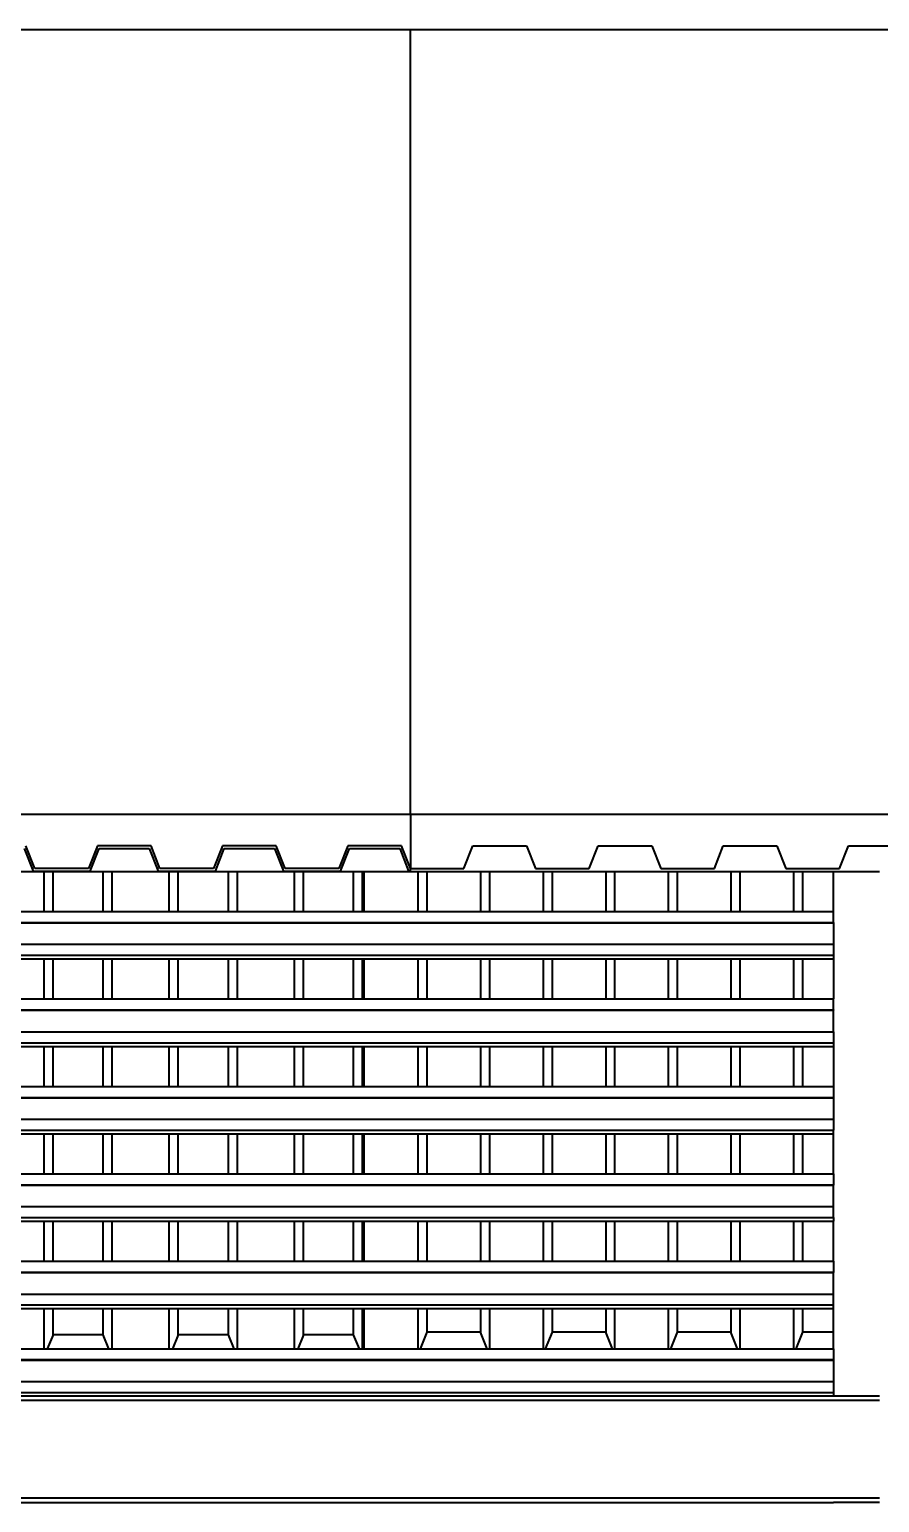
# Model space of a CAD drawing. Header units: metres. Extents: x 78 to 178, y -74 to 157.
# Drawn here: x 119.44 to 121.358, y -51.877 to -48.553 of the extents above; entities that cross this region are included whole.
import ezdxf

# ---------------------------------------------------------------- set-up
doc = ezdxf.new("R2010")
doc.units = ezdxf.units.M
doc.layers.add('Cortes', color=7, linetype='Continuous', lineweight=40)

msp = doc.modelspace()

# ---------------------------------------------------------------- linework, layer by layer
at = {"layer": 'Cortes'}
for p, q in [((118.07741, -48.55302), (119.9308, -48.55302)), ((119.9308, -48.55302), (120.19549, -48.55302)), ((120.19549, -48.55302), (120.54741, -48.55302)), ((120.29939, -50.32441), (120.29939, -48.55302)), ((120.54741, -48.55302), (122.06741, -48.55302)), ((120.29939, -50.32441), (117.60638, -50.32441)), ((123.40595, -50.32441), (120.29939, -50.32441)), ((120.29939, -50.32441), (120.29939, -50.44606)), ((119.42807, -50.40118), (119.44824, -50.45187)), ((119.45215, -50.44606), (119.43198, -50.39537)), ((119.59336, -50.39537), (119.57319, -50.44606)), ((119.5771, -50.45187), (119.59727, -50.40118)), ((119.71439, -50.39537), (119.59336, -50.39537)), ((119.59727, -50.40118), (119.71048, -50.40118)), ((119.71048, -50.40118), (119.73066, -50.45187)), ((119.73457, -50.44606), (119.71439, -50.39537)), ((119.87577, -50.39537), (119.8556, -50.44606)), ((119.85951, -50.45187), (119.87968, -50.40118)), ((119.99681, -50.39537), (119.87577, -50.39537)), ((119.87968, -50.40118), (119.9929, -50.40118)), ((119.9929, -50.40118), (120.01307, -50.45187)), ((120.01698, -50.44606), (119.99681, -50.39537)), ((120.15819, -50.39537), (120.13801, -50.44606)), ((120.14192, -50.45187), (120.1621, -50.40118)), ((120.27922, -50.39537), (120.15819, -50.39537)), ((120.1621, -50.40118), (120.27531, -50.40118)), ((120.27531, -50.40118), (120.29548, -50.45187)), ((120.29939, -50.44606), (120.27922, -50.39537)), ((120.42043, -50.44606), (120.4406, -50.39537)), ((120.4406, -50.39537), (120.56164, -50.39537)), ((120.56164, -50.39537), (120.58181, -50.44606)), ((120.70284, -50.44606), (120.72301, -50.39537)), ((120.72301, -50.39537), (120.84405, -50.39537)), ((120.84405, -50.39537), (120.86422, -50.44606)), ((120.98526, -50.44606), (121.00543, -50.39537)), ((121.00543, -50.39537), (121.12646, -50.39537)), ((121.12646, -50.39537), (121.14664, -50.44606)), ((121.26767, -50.44606), (121.28784, -50.39537)), ((121.28784, -50.39537), (121.40888, -50.39537)), ((119.34434, -50.45284), (119.47319, -50.45284)), ((119.44824, -50.45187), (119.5771, -50.45187)), ((119.57319, -50.44606), (119.45215, -50.44606)), ((119.47319, -50.54326), (119.47319, -50.45284)), ((119.47319, -50.45284), (119.49336, -50.45284)), ((119.49336, -50.54326), (119.49336, -50.45284)), ((119.49336, -50.45284), (119.60658, -50.45284)), ((119.60658, -50.54326), (119.60658, -50.45284)), ((119.60658, -50.45284), (119.62675, -50.45284)), ((119.62675, -50.54326), (119.62675, -50.45284)), ((119.62675, -50.45284), (119.75561, -50.45284)), ((119.73066, -50.45187), (119.85951, -50.45187)), ((119.8556, -50.44606), (119.73457, -50.44606)), ((119.75561, -50.54326), (119.75561, -50.45284)), ((119.75561, -50.45284), (119.77578, -50.45284)), ((119.77578, -50.54326), (119.77578, -50.45284)), ((119.77578, -50.45284), (119.88899, -50.45284)), ((119.88899, -50.54326), (119.88899, -50.45284)), ((119.88899, -50.45284), (119.90917, -50.45284)), ((119.90917, -50.54326), (119.90917, -50.45284)), ((119.90917, -50.45284), (120.03802, -50.45284)), ((120.01307, -50.45187), (120.14192, -50.45187)), ((120.13801, -50.44606), (120.01698, -50.44606)), ((120.03802, -50.54326), (120.03802, -50.45284)), ((120.03802, -50.45284), (120.05819, -50.45284)), ((120.05819, -50.54326), (120.05819, -50.45284)), ((120.05819, -50.45284), (120.17141, -50.45284)), ((120.17141, -50.54326), (120.17141, -50.45284)), ((120.17141, -50.45284), (120.19158, -50.45284)), ((120.19158, -50.54326), (120.19158, -50.45284)), ((120.19158, -50.45284), (120.19549, -50.45284)), ((120.19549, -50.54326), (120.19549, -50.45284)), ((120.19549, -50.45284), (120.31652, -50.45284)), ((120.29548, -50.45187), (120.29939, -50.45187)), ((120.29939, -50.44606), (120.42043, -50.44606)), ((120.29939, -50.45187), (120.29939, -50.44606)), ((120.31652, -50.45284), (120.31652, -50.54326)), ((120.31652, -50.45284), (120.3367, -50.45284)), ((120.3367, -50.45284), (120.3367, -50.54326)), ((120.3367, -50.45284), (120.45773, -50.45284)), ((120.45773, -50.45284), (120.45773, -50.54326)), ((120.45773, -50.45284), (120.4779, -50.45284)), ((120.4779, -50.45284), (120.4779, -50.54326)), ((120.4779, -50.45284), (120.59894, -50.45284)), ((120.58181, -50.44606), (120.70284, -50.44606)), ((120.59894, -50.45284), (120.59894, -50.54326)), ((120.59894, -50.45284), (120.61911, -50.45284)), ((120.61911, -50.45284), (120.61911, -50.54326)), ((120.61911, -50.45284), (120.74014, -50.45284)), ((120.74014, -50.45284), (120.74014, -50.54326)), ((120.74014, -50.45284), (120.76032, -50.45284)), ((120.76032, -50.45284), (120.76032, -50.54326)), ((120.76032, -50.45284), (120.88135, -50.45284)), ((120.86422, -50.44606), (120.98526, -50.44606)), ((120.88135, -50.45284), (120.88135, -50.54326)), ((120.88135, -50.45284), (120.90152, -50.45284)), ((120.90152, -50.45284), (120.90152, -50.54326)), ((120.90152, -50.45284), (121.02256, -50.45284)), ((121.02256, -50.45284), (121.02256, -50.54326)), ((121.02256, -50.45284), (121.04273, -50.45284)), ((121.04273, -50.45284), (121.04273, -50.54326)), ((121.04273, -50.45284), (121.16376, -50.45284)), ((121.14664, -50.44606), (121.26767, -50.44606)), ((121.16376, -50.45284), (121.16376, -50.54326)), ((121.16376, -50.45284), (121.18394, -50.45284)), ((121.18394, -50.45284), (121.18394, -50.54326)), ((121.18394, -50.45284), (121.25404, -50.45284)), ((121.25404, -50.45284), (121.35795, -50.45284)), ((121.25404, -50.54326), (121.25404, -50.45284)), ((119.34434, -50.54326), (119.47319, -50.54326)), ((119.47319, -50.54326), (119.49336, -50.54326)), ((119.49336, -50.54326), (119.60658, -50.54326)), ((119.60658, -50.54326), (119.62675, -50.54326)), ((119.62675, -50.54326), (119.75561, -50.54326)), ((119.75561, -50.54326), (119.77578, -50.54326)), ((119.77578, -50.54326), (119.88899, -50.54326)), ((119.88899, -50.54326), (119.90917, -50.54326)), ((119.90917, -50.54326), (120.03802, -50.54326)), ((120.03802, -50.54326), (120.05819, -50.54326)), ((120.05819, -50.54326), (120.17141, -50.54326)), ((120.17141, -50.54326), (120.19158, -50.54326)), ((120.19158, -50.54326), (120.19549, -50.54326)), ((120.19549, -50.54326), (120.31652, -50.54326)), ((120.31652, -50.54326), (120.3367, -50.54326)), ((120.3367, -50.54326), (120.45773, -50.54326)), ((120.45773, -50.54326), (120.4779, -50.54326)), ((120.4779, -50.54326), (120.59894, -50.54326)), ((120.59894, -50.54326), (120.61911, -50.54326)), ((120.61911, -50.54326), (120.74014, -50.54326)), ((120.74014, -50.54326), (120.76032, -50.54326)), ((120.76032, -50.54326), (120.88135, -50.54326)), ((120.88135, -50.54326), (120.90152, -50.54326)), ((120.90152, -50.54326), (121.02256, -50.54326)), ((121.02256, -50.54326), (121.04273, -50.54326)), ((121.04273, -50.54326), (121.16376, -50.54326)), ((121.16376, -50.54326), (121.18394, -50.54326)), ((121.18394, -50.54326), (121.25404, -50.54326)), ((121.25404, -50.56792), (121.25404, -50.54326)), ((117.81795, -50.56792), (121.25404, -50.56792)), ((117.81795, -50.56874), (121.25404, -50.56874)), ((121.25404, -50.56792), (121.25404, -50.56874)), ((121.25404, -50.56874), (121.25404, -50.61724)), ((117.81795, -50.61724), (121.25404, -50.61724)), ((121.25404, -50.61724), (121.25404, -50.6419)), ((117.81795, -50.6419), (121.25404, -50.6419)), ((119.34434, -50.65012), (119.47319, -50.65012)), ((119.47319, -50.74054), (119.47319, -50.65012)), ((119.47319, -50.65012), (119.49336, -50.65012)), ((119.49336, -50.74054), (119.49336, -50.65012)), ((119.49336, -50.65012), (119.60658, -50.65012)), ((119.60658, -50.74054), (119.60658, -50.65012)), ((119.60658, -50.65012), (119.62675, -50.65012)), ((119.62675, -50.74054), (119.62675, -50.65012)), ((119.62675, -50.65012), (119.75561, -50.65012)), ((119.75561, -50.74054), (119.75561, -50.65012)), ((119.75561, -50.65012), (119.77578, -50.65012)), ((119.77578, -50.74054), (119.77578, -50.65012)), ((119.77578, -50.65012), (119.88899, -50.65012)), ((119.88899, -50.74054), (119.88899, -50.65012)), ((119.88899, -50.65012), (119.90917, -50.65012)), ((119.90917, -50.74054), (119.90917, -50.65012)), ((119.90917, -50.65012), (120.03802, -50.65012)), ((120.03802, -50.74054), (120.03802, -50.65012)), ((120.03802, -50.65012), (120.05819, -50.65012)), ((120.05819, -50.74054), (120.05819, -50.65012)), ((120.05819, -50.65012), (120.17141, -50.65012)), ((120.17141, -50.74054), (120.17141, -50.65012)), ((120.17141, -50.65012), (120.19158, -50.65012)), ((120.19158, -50.74054), (120.19158, -50.65012)), ((120.19158, -50.65012), (120.19549, -50.65012)), ((120.19549, -50.74054), (120.19549, -50.65012)), ((120.19549, -50.65012), (120.31652, -50.65012)), ((120.31652, -50.65012), (120.31652, -50.74054)), ((120.31652, -50.65012), (120.3367, -50.65012)), ((120.3367, -50.65012), (120.3367, -50.74054)), ((120.3367, -50.65012), (120.45773, -50.65012)), ((120.45773, -50.65012), (120.45773, -50.74054)), ((120.45773, -50.65012), (120.4779, -50.65012)), ((120.4779, -50.65012), (120.4779, -50.74054)), ((120.4779, -50.65012), (120.59894, -50.65012)), ((120.59894, -50.65012), (120.59894, -50.74054)), ((120.59894, -50.65012), (120.61911, -50.65012)), ((120.61911, -50.65012), (120.61911, -50.74054)), ((120.61911, -50.65012), (120.74014, -50.65012)), ((120.74014, -50.65012), (120.74014, -50.74054)), ((120.74014, -50.65012), (120.76032, -50.65012)), ((120.76032, -50.65012), (120.76032, -50.74054)), ((120.76032, -50.65012), (120.88135, -50.65012)), ((120.88135, -50.65012), (120.88135, -50.74054)), ((120.88135, -50.65012), (120.90152, -50.65012)), ((120.90152, -50.65012), (120.90152, -50.74054)), ((120.90152, -50.65012), (121.02256, -50.65012)), ((121.02256, -50.65012), (121.02256, -50.74054)), ((121.02256, -50.65012), (121.04273, -50.65012)), ((121.04273, -50.65012), (121.04273, -50.74054)), ((121.04273, -50.65012), (121.16376, -50.65012)), ((121.16376, -50.65012), (121.16376, -50.74054)), ((121.16376, -50.65012), (121.18394, -50.65012)), ((121.18394, -50.65012), (121.18394, -50.74054)), ((121.18394, -50.65012), (121.25404, -50.65012)), ((121.25404, -50.6419), (121.25404, -50.65012)), ((121.25404, -50.65012), (121.25404, -50.74054)), ((119.34434, -50.74054), (119.47319, -50.74054)), ((119.47319, -50.74054), (119.49336, -50.74054)), ((119.49336, -50.74054), (119.60658, -50.74054)), ((119.60658, -50.74054), (119.62675, -50.74054)), ((119.62675, -50.74054), (119.75561, -50.74054)), ((119.75561, -50.74054), (119.77578, -50.74054)), ((119.77578, -50.74054), (119.88899, -50.74054)), ((119.88899, -50.74054), (119.90917, -50.74054)), ((119.90917, -50.74054), (120.03802, -50.74054)), ((120.03802, -50.74054), (120.05819, -50.74054)), ((120.05819, -50.74054), (120.17141, -50.74054)), ((120.17141, -50.74054), (120.19158, -50.74054)), ((120.19158, -50.74054), (120.19549, -50.74054)), ((120.19549, -50.74054), (120.31652, -50.74054)), ((120.31652, -50.74054), (120.3367, -50.74054)), ((120.3367, -50.74054), (120.45773, -50.74054)), ((120.45773, -50.74054), (120.4779, -50.74054)), ((120.4779, -50.74054), (120.59894, -50.74054)), ((120.59894, -50.74054), (120.61911, -50.74054)), ((120.61911, -50.74054), (120.74014, -50.74054)), ((120.74014, -50.74054), (120.76032, -50.74054)), ((120.76032, -50.74054), (120.88135, -50.74054)), ((120.88135, -50.74054), (120.90152, -50.74054)), ((120.90152, -50.74054), (121.02256, -50.74054)), ((121.02256, -50.74054), (121.04273, -50.74054)), ((121.04273, -50.74054), (121.16376, -50.74054)), ((121.16376, -50.74054), (121.18394, -50.74054)), ((121.18394, -50.74054), (121.25404, -50.74054)), ((121.25404, -50.7652), (121.25404, -50.74054)), ((117.81795, -50.7652), (121.25404, -50.7652)), ((117.81795, -50.76602), (121.25404, -50.76602)), ((121.25404, -50.7652), (121.25404, -50.76602)), ((121.25404, -50.81452), (121.25404, -50.76602)), ((117.81795, -50.81452), (121.25404, -50.81452)), ((121.25404, -50.81452), (121.25404, -50.83918)), ((117.81795, -50.83918), (121.25404, -50.83918)), ((119.34434, -50.8474), (119.47319, -50.8474)), ((119.47319, -50.93782), (119.47319, -50.8474)), ((119.47319, -50.8474), (119.49336, -50.8474)), ((119.49336, -50.93782), (119.49336, -50.8474)), ((119.49336, -50.8474), (119.60658, -50.8474)), ((119.60658, -50.93782), (119.60658, -50.8474)), ((119.60658, -50.8474), (119.62675, -50.8474)), ((119.62675, -50.93782), (119.62675, -50.8474)), ((119.62675, -50.8474), (119.75561, -50.8474)), ((119.75561, -50.93782), (119.75561, -50.8474)), ((119.75561, -50.8474), (119.77578, -50.8474)), ((119.77578, -50.93782), (119.77578, -50.8474)), ((119.77578, -50.8474), (119.88899, -50.8474)), ((119.88899, -50.93782), (119.88899, -50.8474)), ((119.88899, -50.8474), (119.90917, -50.8474)), ((119.90917, -50.93782), (119.90917, -50.8474)), ((119.90917, -50.8474), (120.03802, -50.8474)), ((120.03802, -50.93782), (120.03802, -50.8474)), ((120.03802, -50.8474), (120.05819, -50.8474)), ((120.05819, -50.93782), (120.05819, -50.8474)), ((120.05819, -50.8474), (120.17141, -50.8474)), ((120.17141, -50.93782), (120.17141, -50.8474)), ((120.17141, -50.8474), (120.19158, -50.8474)), ((120.19158, -50.93782), (120.19158, -50.8474)), ((120.19158, -50.8474), (120.19549, -50.8474)), ((120.19549, -50.93782), (120.19549, -50.8474)), ((120.19549, -50.8474), (120.31652, -50.8474)), ((120.31652, -50.8474), (120.31652, -50.93782)), ((120.31652, -50.8474), (120.3367, -50.8474)), ((120.3367, -50.8474), (120.3367, -50.93782)), ((120.3367, -50.8474), (120.45773, -50.8474)), ((120.45773, -50.8474), (120.45773, -50.93782)), ((120.45773, -50.8474), (120.4779, -50.8474)), ((120.4779, -50.8474), (120.4779, -50.93782)), ((120.4779, -50.8474), (120.59894, -50.8474)), ((120.59894, -50.8474), (120.59894, -50.93782)), ((120.59894, -50.8474), (120.61911, -50.8474)), ((120.61911, -50.8474), (120.61911, -50.93782)), ((120.61911, -50.8474), (120.74014, -50.8474)), ((120.74014, -50.8474), (120.74014, -50.93782)), ((120.74014, -50.8474), (120.76032, -50.8474)), ((120.76032, -50.8474), (120.76032, -50.93782)), ((120.76032, -50.8474), (120.88135, -50.8474)), ((120.88135, -50.8474), (120.88135, -50.93782)), ((120.88135, -50.8474), (120.90152, -50.8474)), ((120.90152, -50.8474), (120.90152, -50.93782)), ((120.90152, -50.8474), (121.02256, -50.8474)), ((121.02256, -50.8474), (121.02256, -50.93782)), ((121.02256, -50.8474), (121.04273, -50.8474)), ((121.04273, -50.8474), (121.04273, -50.93782)), ((121.04273, -50.8474), (121.16376, -50.8474)), ((121.16376, -50.8474), (121.16376, -50.93782)), ((121.16376, -50.8474), (121.18394, -50.8474)), ((121.18394, -50.8474), (121.18394, -50.93782)), ((121.18394, -50.8474), (121.25404, -50.8474)), ((121.25404, -50.83918), (121.25404, -50.8474)), ((121.25404, -50.8474), (121.25404, -50.93782)), ((119.34434, -50.93782), (119.47319, -50.93782)), ((119.47319, -50.93782), (119.49336, -50.93782)), ((119.49336, -50.93782), (119.60658, -50.93782)), ((119.60658, -50.93782), (119.62675, -50.93782)), ((119.62675, -50.93782), (119.75561, -50.93782)), ((119.75561, -50.93782), (119.77578, -50.93782)), ((119.77578, -50.93782), (119.88899, -50.93782)), ((119.88899, -50.93782), (119.90917, -50.93782)), ((119.90917, -50.93782), (120.03802, -50.93782)), ((120.03802, -50.93782), (120.05819, -50.93782)), ((120.05819, -50.93782), (120.17141, -50.93782)), ((120.17141, -50.93782), (120.19158, -50.93782)), ((120.19158, -50.93782), (120.19549, -50.93782)), ((120.19549, -50.93782), (120.31652, -50.93782)), ((120.31652, -50.93782), (120.3367, -50.93782)), ((120.3367, -50.93782), (120.45773, -50.93782)), ((120.45773, -50.93782), (120.4779, -50.93782)), ((120.4779, -50.93782), (120.59894, -50.93782)), ((120.59894, -50.93782), (120.61911, -50.93782)), ((120.61911, -50.93782), (120.74014, -50.93782)), ((120.74014, -50.93782), (120.76032, -50.93782)), ((120.76032, -50.93782), (120.88135, -50.93782)), ((120.88135, -50.93782), (120.90152, -50.93782)), ((120.90152, -50.93782), (121.02256, -50.93782)), ((121.02256, -50.93782), (121.04273, -50.93782)), ((121.04273, -50.93782), (121.16376, -50.93782)), ((121.16376, -50.93782), (121.18394, -50.93782)), ((121.18394, -50.93782), (121.25404, -50.93782)), ((121.25404, -50.93782), (121.25404, -50.96248)), ((117.81795, -50.96248), (121.25404, -50.96248)), ((117.81795, -50.9633), (121.25404, -50.9633)), ((121.25404, -50.96248), (121.25404, -50.9633)), ((121.25404, -50.9633), (121.25404, -51.0118)), ((117.81795, -51.0118), (121.25404, -51.0118)), ((121.25404, -51.0118), (121.25404, -51.03646)), ((117.81795, -51.03646), (121.25404, -51.03646)), ((119.34434, -51.04468), (119.47319, -51.04468)), ((119.47319, -51.1351), (119.47319, -51.04468)), ((119.47319, -51.04468), (119.49336, -51.04468)), ((119.49336, -51.1351), (119.49336, -51.04468)), ((119.49336, -51.04468), (119.60658, -51.04468)), ((119.60658, -51.1351), (119.60658, -51.04468)), ((119.60658, -51.04468), (119.62675, -51.04468)), ((119.62675, -51.1351), (119.62675, -51.04468)), ((119.62675, -51.04468), (119.75561, -51.04468)), ((119.75561, -51.1351), (119.75561, -51.04468)), ((119.75561, -51.04468), (119.77578, -51.04468)), ((119.77578, -51.1351), (119.77578, -51.04468)), ((119.77578, -51.04468), (119.88899, -51.04468)), ((119.88899, -51.1351), (119.88899, -51.04468)), ((119.88899, -51.04468), (119.90917, -51.04468)), ((119.90917, -51.1351), (119.90917, -51.04468)), ((119.90917, -51.04468), (120.03802, -51.04468)), ((120.03802, -51.1351), (120.03802, -51.04468)), ((120.03802, -51.04468), (120.05819, -51.04468)), ((120.05819, -51.1351), (120.05819, -51.04468)), ((120.05819, -51.04468), (120.17141, -51.04468)), ((120.17141, -51.1351), (120.17141, -51.04468)), ((120.17141, -51.04468), (120.19158, -51.04468)), ((120.19158, -51.1351), (120.19158, -51.04468)), ((120.19158, -51.04468), (120.19549, -51.04468)), ((120.19549, -51.1351), (120.19549, -51.04468)), ((120.19549, -51.04468), (120.31652, -51.04468)), ((120.31652, -51.04468), (120.31652, -51.1351)), ((120.31652, -51.04468), (120.3367, -51.04468)), ((120.3367, -51.04468), (120.3367, -51.1351)), ((120.3367, -51.04468), (120.45773, -51.04468)), ((120.45773, -51.04468), (120.45773, -51.1351)), ((120.45773, -51.04468), (120.4779, -51.04468)), ((120.4779, -51.04468), (120.4779, -51.1351)), ((120.4779, -51.04468), (120.59894, -51.04468)), ((120.59894, -51.04468), (120.59894, -51.1351)), ((120.59894, -51.04468), (120.61911, -51.04468)), ((120.61911, -51.04468), (120.61911, -51.1351)), ((120.61911, -51.04468), (120.74014, -51.04468)), ((120.74014, -51.04468), (120.74014, -51.1351)), ((120.74014, -51.04468), (120.76032, -51.04468)), ((120.76032, -51.04468), (120.76032, -51.1351)), ((120.76032, -51.04468), (120.88135, -51.04468)), ((120.88135, -51.04468), (120.88135, -51.1351)), ((120.88135, -51.04468), (120.90152, -51.04468)), ((120.90152, -51.04468), (120.90152, -51.1351)), ((120.90152, -51.04468), (121.02256, -51.04468)), ((121.02256, -51.04468), (121.02256, -51.1351)), ((121.02256, -51.04468), (121.04273, -51.04468)), ((121.04273, -51.04468), (121.04273, -51.1351)), ((121.04273, -51.04468), (121.16376, -51.04468)), ((121.16376, -51.04468), (121.16376, -51.1351)), ((121.16376, -51.04468), (121.18394, -51.04468)), ((121.18394, -51.04468), (121.18394, -51.1351)), ((121.18394, -51.04468), (121.25404, -51.04468)), ((121.25404, -51.04468), (121.25404, -51.03646)), ((121.25404, -51.1351), (121.25404, -51.04468)), ((119.34434, -51.1351), (119.47319, -51.1351)), ((119.47319, -51.1351), (119.49336, -51.1351)), ((119.49336, -51.1351), (119.60658, -51.1351)), ((119.60658, -51.1351), (119.62675, -51.1351)), ((119.62675, -51.1351), (119.75561, -51.1351)), ((119.75561, -51.1351), (119.77578, -51.1351)), ((119.77578, -51.1351), (119.88899, -51.1351)), ((119.88899, -51.1351), (119.90917, -51.1351)), ((119.90917, -51.1351), (120.03802, -51.1351)), ((120.03802, -51.1351), (120.05819, -51.1351)), ((120.05819, -51.1351), (120.17141, -51.1351)), ((120.17141, -51.1351), (120.19158, -51.1351)), ((120.19158, -51.1351), (120.19549, -51.1351)), ((120.19549, -51.1351), (120.31652, -51.1351)), ((120.31652, -51.1351), (120.3367, -51.1351)), ((120.3367, -51.1351), (120.45773, -51.1351)), ((120.45773, -51.1351), (120.4779, -51.1351)), ((120.4779, -51.1351), (120.59894, -51.1351)), ((120.59894, -51.1351), (120.61911, -51.1351)), ((120.61911, -51.1351), (120.74014, -51.1351)), ((120.74014, -51.1351), (120.76032, -51.1351)), ((120.76032, -51.1351), (120.88135, -51.1351)), ((120.88135, -51.1351), (120.90152, -51.1351)), ((120.90152, -51.1351), (121.02256, -51.1351)), ((121.02256, -51.1351), (121.04273, -51.1351)), ((121.04273, -51.1351), (121.16376, -51.1351)), ((121.16376, -51.1351), (121.18394, -51.1351)), ((121.18394, -51.1351), (121.25404, -51.1351)), ((121.25404, -51.1351), (121.25404, -51.15976)), ((117.81795, -51.15976), (121.25404, -51.15976)), ((117.81795, -51.16058), (121.25404, -51.16058)), ((121.25404, -51.15976), (121.25404, -51.16058)), ((121.25404, -51.20908), (121.25404, -51.16058)), ((117.81795, -51.20908), (121.25404, -51.20908)), ((121.25404, -51.23374), (121.25404, -51.20908)), ((117.81795, -51.23374), (121.25404, -51.23374)), ((119.34434, -51.24196), (119.47319, -51.24196)), ((119.47319, -51.33238), (119.47319, -51.24196)), ((119.47319, -51.24196), (119.49336, -51.24196)), ((119.49336, -51.33238), (119.49336, -51.24196)), ((119.49336, -51.24196), (119.60658, -51.24196)), ((119.60658, -51.33238), (119.60658, -51.24196)), ((119.60658, -51.24196), (119.62675, -51.24196)), ((119.62675, -51.33238), (119.62675, -51.24196)), ((119.62675, -51.24196), (119.75561, -51.24196)), ((119.75561, -51.33238), (119.75561, -51.24196)), ((119.75561, -51.24196), (119.77578, -51.24196)), ((119.77578, -51.33238), (119.77578, -51.24196)), ((119.77578, -51.24196), (119.88899, -51.24196)), ((119.88899, -51.33238), (119.88899, -51.24196)), ((119.88899, -51.24196), (119.90917, -51.24196)), ((119.90917, -51.33238), (119.90917, -51.24196)), ((119.90917, -51.24196), (120.03802, -51.24196)), ((120.03802, -51.33238), (120.03802, -51.24196)), ((120.03802, -51.24196), (120.05819, -51.24196)), ((120.05819, -51.33238), (120.05819, -51.24196)), ((120.05819, -51.24196), (120.17141, -51.24196)), ((120.17141, -51.33238), (120.17141, -51.24196)), ((120.17141, -51.24196), (120.19158, -51.24196)), ((120.19158, -51.33238), (120.19158, -51.24196)), ((120.19158, -51.24196), (120.19549, -51.24196)), ((120.19549, -51.33238), (120.19549, -51.24196)), ((120.19549, -51.24196), (120.31652, -51.24196)), ((120.31652, -51.24196), (120.31652, -51.33238)), ((120.31652, -51.24196), (120.3367, -51.24196)), ((120.3367, -51.24196), (120.3367, -51.33238)), ((120.3367, -51.24196), (120.45773, -51.24196)), ((120.45773, -51.24196), (120.45773, -51.33238)), ((120.45773, -51.24196), (120.4779, -51.24196)), ((120.4779, -51.24196), (120.4779, -51.33238)), ((120.4779, -51.24196), (120.59894, -51.24196)), ((120.59894, -51.24196), (120.59894, -51.33238)), ((120.59894, -51.24196), (120.61911, -51.24196)), ((120.61911, -51.24196), (120.61911, -51.33238)), ((120.61911, -51.24196), (120.74014, -51.24196)), ((120.74014, -51.24196), (120.74014, -51.33238)), ((120.74014, -51.24196), (120.76032, -51.24196)), ((120.76032, -51.24196), (120.76032, -51.33238)), ((120.76032, -51.24196), (120.88135, -51.24196)), ((120.88135, -51.24196), (120.88135, -51.33238)), ((120.88135, -51.24196), (120.90152, -51.24196)), ((120.90152, -51.24196), (120.90152, -51.33238)), ((120.90152, -51.24196), (121.02256, -51.24196)), ((121.02256, -51.24196), (121.02256, -51.33238)), ((121.02256, -51.24196), (121.04273, -51.24196)), ((121.04273, -51.24196), (121.04273, -51.33238)), ((121.04273, -51.24196), (121.16376, -51.24196)), ((121.16376, -51.24196), (121.16376, -51.33238)), ((121.16376, -51.24196), (121.18394, -51.24196)), ((121.18394, -51.24196), (121.18394, -51.33238)), ((121.18394, -51.24196), (121.25404, -51.24196)), ((121.25404, -51.23374), (121.25404, -51.24196)), ((121.25404, -51.33238), (121.25404, -51.24196)), ((119.34434, -51.33238), (119.47319, -51.33238)), ((119.47319, -51.33238), (119.49336, -51.33238)), ((119.49336, -51.33238), (119.60658, -51.33238)), ((119.60658, -51.33238), (119.62675, -51.33238)), ((119.62675, -51.33238), (119.75561, -51.33238)), ((119.75561, -51.33238), (119.77578, -51.33238)), ((119.77578, -51.33238), (119.88899, -51.33238)), ((119.88899, -51.33238), (119.90917, -51.33238)), ((119.90917, -51.33238), (120.03802, -51.33238)), ((120.03802, -51.33238), (120.05819, -51.33238)), ((120.05819, -51.33238), (120.17141, -51.33238)), ((120.17141, -51.33238), (120.19158, -51.33238)), ((120.19158, -51.33238), (120.19549, -51.33238)), ((120.19549, -51.33238), (120.31652, -51.33238)), ((120.31652, -51.33238), (120.3367, -51.33238)), ((120.3367, -51.33238), (120.45773, -51.33238)), ((120.45773, -51.33238), (120.4779, -51.33238)), ((120.4779, -51.33238), (120.59894, -51.33238)), ((120.59894, -51.33238), (120.61911, -51.33238)), ((120.61911, -51.33238), (120.74014, -51.33238)), ((120.74014, -51.33238), (120.76032, -51.33238)), ((120.76032, -51.33238), (120.88135, -51.33238)), ((120.88135, -51.33238), (120.90152, -51.33238)), ((120.90152, -51.33238), (121.02256, -51.33238)), ((121.02256, -51.33238), (121.04273, -51.33238)), ((121.04273, -51.33238), (121.16376, -51.33238)), ((121.16376, -51.33238), (121.18394, -51.33238)), ((121.18394, -51.33238), (121.25404, -51.33238)), ((121.25404, -51.33238), (121.25404, -51.35704)), ((117.81795, -51.35704), (121.25404, -51.35704)), ((117.81795, -51.35786), (121.25404, -51.35786)), ((121.25404, -51.35704), (121.25404, -51.35786)), ((121.25404, -51.40636), (121.25404, -51.35786)), ((117.81795, -51.40636), (121.25404, -51.40636)), ((121.25404, -51.43102), (121.25404, -51.40636)), ((117.81795, -51.43102), (121.25404, -51.43102)), ((119.34434, -51.43924), (119.47319, -51.43924)), ((119.47319, -51.52966), (119.47319, -51.43924)), ((119.47319, -51.43924), (119.49336, -51.43924)), ((119.49336, -51.49802), (119.49336, -51.43924)), ((119.49336, -51.43924), (119.60658, -51.43924)), ((119.60658, -51.49802), (119.60658, -51.43924)), ((119.60658, -51.43924), (119.62675, -51.43924)), ((119.62675, -51.52966), (119.62675, -51.43924)), ((119.62675, -51.43924), (119.75561, -51.43924)), ((119.75561, -51.52966), (119.75561, -51.43924)), ((119.75561, -51.43924), (119.77578, -51.43924)), ((119.77578, -51.49802), (119.77578, -51.43924)), ((119.77578, -51.43924), (119.88899, -51.43924)), ((119.88899, -51.49802), (119.88899, -51.43924)), ((119.88899, -51.43924), (119.90917, -51.43924)), ((119.90917, -51.52966), (119.90917, -51.43924)), ((119.90917, -51.43924), (120.03802, -51.43924)), ((120.03802, -51.52966), (120.03802, -51.43924)), ((120.03802, -51.43924), (120.05819, -51.43924)), ((120.05819, -51.49802), (120.05819, -51.43924)), ((120.05819, -51.43924), (120.17141, -51.43924)), ((120.17141, -51.49802), (120.17141, -51.43924)), ((120.17141, -51.43924), (120.19158, -51.43924)), ((120.19158, -51.52966), (120.19158, -51.43924)), ((120.19158, -51.43924), (120.19549, -51.43924)), ((120.19549, -51.52966), (120.19549, -51.43924)), ((120.19549, -51.43924), (120.31652, -51.43924)), ((120.31652, -51.43924), (120.31652, -51.52966)), ((120.31652, -51.43924), (120.3367, -51.43924)), ((120.3367, -51.43924), (120.3367, -51.49237)), ((120.3367, -51.43924), (120.45773, -51.43924)), ((120.45773, -51.43924), (120.45773, -51.49237)), ((120.45773, -51.43924), (120.4779, -51.43924)), ((120.4779, -51.43924), (120.4779, -51.52966)), ((120.4779, -51.43924), (120.59894, -51.43924)), ((120.59894, -51.43924), (120.59894, -51.52966)), ((120.59894, -51.43924), (120.61911, -51.43924)), ((120.61911, -51.43924), (120.61911, -51.49237)), ((120.61911, -51.43924), (120.74014, -51.43924)), ((120.74014, -51.43924), (120.74014, -51.49237)), ((120.74014, -51.43924), (120.76032, -51.43924)), ((120.76032, -51.43924), (120.76032, -51.52966)), ((120.76032, -51.43924), (120.88135, -51.43924)), ((120.88135, -51.43924), (120.88135, -51.52966)), ((120.88135, -51.43924), (120.90152, -51.43924)), ((120.90152, -51.43924), (120.90152, -51.49237)), ((120.90152, -51.43924), (121.02256, -51.43924)), ((121.02256, -51.43924), (121.02256, -51.49237)), ((121.02256, -51.43924), (121.04273, -51.43924)), ((121.04273, -51.43924), (121.04273, -51.52966)), ((121.04273, -51.43924), (121.16376, -51.43924)), ((121.16376, -51.43924), (121.16376, -51.52966)), ((121.16376, -51.43924), (121.18394, -51.43924)), ((121.18394, -51.43924), (121.18394, -51.49237)), ((121.18394, -51.43924), (121.25404, -51.43924)), ((121.25404, -51.43924), (121.25404, -51.43102)), ((121.25404, -51.49237), (121.25404, -51.43924)), ((119.49336, -51.49802), (119.48042, -51.52966)), ((119.60658, -51.49802), (119.49336, -51.49802)), ((119.61952, -51.52966), (119.60658, -51.49802)), ((119.77578, -51.49802), (119.76284, -51.52966)), ((119.88899, -51.49802), (119.77578, -51.49802)), ((119.90193, -51.52966), (119.88899, -51.49802)), ((120.05819, -51.49802), (120.04525, -51.52966)), ((120.17141, -51.49802), (120.05819, -51.49802)), ((120.18435, -51.52966), (120.17141, -51.49802)), ((120.3367, -51.49237), (120.32145, -51.52966)), ((120.45773, -51.49237), (120.3367, -51.49237)), ((120.47298, -51.52966), (120.45773, -51.49237)), ((120.61911, -51.49237), (120.60386, -51.52966)), ((120.74014, -51.49237), (120.61911, -51.49237)), ((120.75539, -51.52966), (120.74014, -51.49237)), ((120.90152, -51.49237), (120.88627, -51.52966)), ((121.02256, -51.49237), (120.90152, -51.49237)), ((121.03781, -51.52966), (121.02256, -51.49237)), ((121.18394, -51.49237), (121.16869, -51.52966)), ((121.25404, -51.49237), (121.18394, -51.49237)), ((121.25404, -51.52966), (121.25404, -51.49237)), ((119.34434, -51.52966), (119.47319, -51.52966)), ((119.47319, -51.52966), (119.48042, -51.52966)), ((119.48042, -51.52966), (119.61952, -51.52966)), ((119.61952, -51.52966), (119.62675, -51.52966)), ((119.62675, -51.52966), (119.75561, -51.52966)), ((119.75561, -51.52966), (119.76284, -51.52966)), ((119.76284, -51.52966), (119.90193, -51.52966)), ((119.90193, -51.52966), (119.90917, -51.52966)), ((119.90917, -51.52966), (120.03802, -51.52966)), ((120.03802, -51.52966), (120.04525, -51.52966)), ((120.04525, -51.52966), (120.18435, -51.52966)), ((120.18435, -51.52966), (120.19158, -51.52966)), ((120.19158, -51.52966), (120.19549, -51.52966)), ((120.19549, -51.52966), (120.31652, -51.52966)), ((120.31652, -51.52966), (120.32145, -51.52966)), ((120.32145, -51.52966), (120.47298, -51.52966)), ((120.47298, -51.52966), (120.4779, -51.52966)), ((120.4779, -51.52966), (120.59894, -51.52966)), ((120.59894, -51.52966), (120.60386, -51.52966)), ((120.60386, -51.52966), (120.75539, -51.52966)), ((120.75539, -51.52966), (120.76032, -51.52966)), ((120.76032, -51.52966), (120.88135, -51.52966)), ((120.88135, -51.52966), (120.88627, -51.52966)), ((120.88627, -51.52966), (121.03781, -51.52966)), ((121.03781, -51.52966), (121.04273, -51.52966)), ((121.04273, -51.52966), (121.16376, -51.52966)), ((121.16376, -51.52966), (121.16869, -51.52966)), ((121.16869, -51.52966), (121.25404, -51.52966)), ((121.25404, -51.52966), (121.25404, -51.55432)), ((117.81795, -51.55432), (121.25404, -51.55432)), ((117.81795, -51.55514), (121.25404, -51.55514)), ((121.25404, -51.55432), (121.25404, -51.55514)), ((121.25404, -51.55514), (121.25404, -51.60364)), ((117.81795, -51.60364), (121.25404, -51.60364)), ((121.25404, -51.60364), (121.25404, -51.6283)), ((117.81795, -51.6283), (121.25404, -51.6283)), ((121.25404, -51.63651), (117.81795, -51.63651)), ((121.35795, -51.64631), (117.81795, -51.64631)), ((121.25404, -51.6283), (121.25404, -51.63651)), ((121.35795, -51.63651), (121.25404, -51.63651)), ((117.60795, -51.87651), (121.25404, -51.87651)), ((121.35795, -51.86671), (117.72795, -51.86671)), ((121.25404, -51.87651), (121.25404, -51.87673)), ((121.35795, -51.87651), (121.25404, -51.87651)), ((121.35795, -51.87673), (121.25404, -51.87673))]:
    msp.add_line(p, q, dxfattribs=at)

doc.saveas('drawing.dxf')
